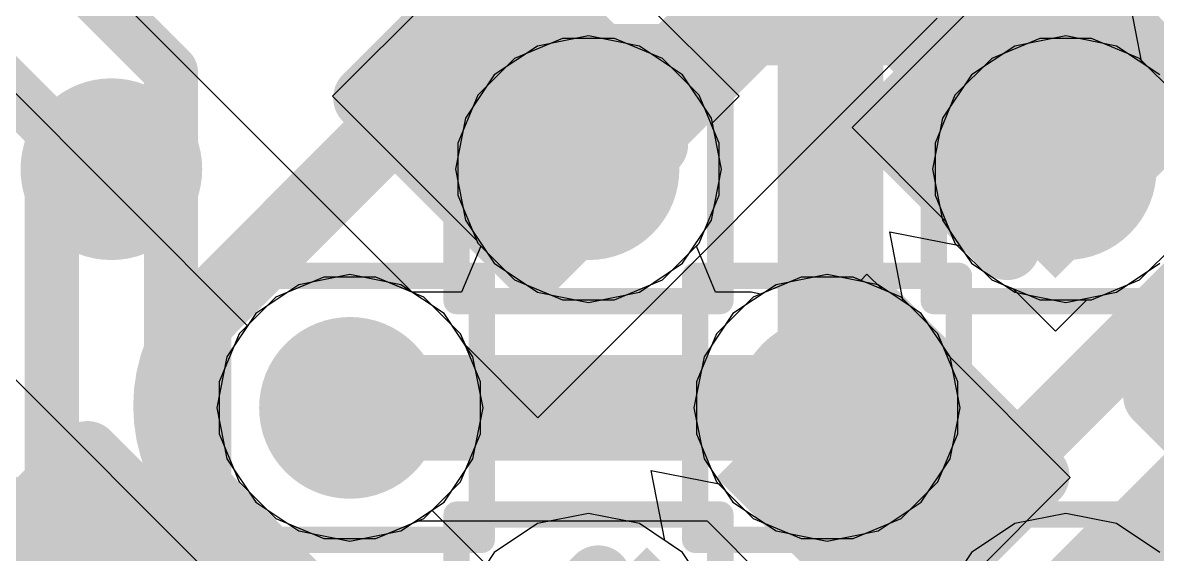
# Model space of a CAD drawing. Header units: inches. Extents: x -6 to 284, y -12 to 154.
# Drawn here: x 48.722 to 50.907, y 7.075 to 8.098 of the extents above; entities that cross this region are included whole.
import ezdxf

# ---------------------------------------------------------------- set-up
doc = ezdxf.new("R2010")
doc.units = ezdxf.units.IN
for name, color, linetype in [('Bottom Layer', 5, 'Continuous'), ('Bottom Overlay', 54, 'Continuous'), ('Bottom Paste', 16, 'Continuous'), ('Bottom Solder', 6, 'Continuous'), ('Drill Drawing', 1, 'Continuous'), ('GND-1', 16, 'Continuous'), ('GND-2', 90, 'Continuous'), ('GND-3', 216, 'Continuous'), ('GND-4', 54, 'Continuous'), ('PWR-1', 156, 'Continuous'), ('PWR-2', 130, 'Continuous'), ('Signal L1', 76, 'Continuous'), ('Signal L2', 6, 'Continuous'), ('Top Layer', 1, 'Continuous'), ('Top Paste', 8, 'Continuous'), ('Top Solder', 216, 'Continuous'), ('Via Holes', 16, 'Continuous')]:
    doc.layers.add(name, color=color, linetype=linetype)

# ---------------------------------------------------------------- blocks, each defined once
blk = doc.blocks.new('BGA_565_15_5_14_4__132')
at = {"layer": 'Top Layer'}
h = blk.add_hatch(color=1, dxfattribs=at)
edge = h.paths.add_edge_path()
edge.add_arc((2.925, -2.275), 0.125, 0, 360)
h = blk.add_hatch(color=1, dxfattribs=at)
edge = h.paths.add_edge_path()
edge.add_arc((3.575, -2.275), 0.125, 0, 360)
h = blk.add_hatch(color=1, dxfattribs=at)
edge = h.paths.add_edge_path()
edge.add_arc((3.575, -2.925), 0.125, 0, 360)
h = blk.add_hatch(color=1, dxfattribs=at)
edge = h.paths.add_edge_path()
edge.add_arc((4.225, -2.925), 0.125, 0, 360)
h = blk.add_hatch(color=1, dxfattribs=at)
edge = h.paths.add_edge_path()
edge.add_arc((4.225, -3.575), 0.125, 0, 360)
at = {"layer": 'Top Paste'}
h = blk.add_hatch(color=8, dxfattribs=at)
edge = h.paths.add_edge_path()
edge.add_arc((2.925, -2.275), 0.125, 0, 360)
h = blk.add_hatch(color=8, dxfattribs=at)
edge = h.paths.add_edge_path()
edge.add_arc((3.575, -2.275), 0.125, 0, 360)
h = blk.add_hatch(color=8, dxfattribs=at)
edge = h.paths.add_edge_path()
edge.add_arc((3.575, -2.925), 0.125, 0, 360)
h = blk.add_hatch(color=8, dxfattribs=at)
edge = h.paths.add_edge_path()
edge.add_arc((4.225, -2.925), 0.125, 0, 360)
h = blk.add_hatch(color=8, dxfattribs=at)
edge = h.paths.add_edge_path()
edge.add_arc((4.225, -3.575), 0.125, 0, 360)
at = {"layer": 'Top Solder'}
h = blk.add_hatch(color=216, dxfattribs=at)
edge = h.paths.add_edge_path()
edge.add_arc((2.925, -2.275), 0.175, 0, 360)
h = blk.add_hatch(color=216, dxfattribs=at)
edge = h.paths.add_edge_path()
edge.add_arc((3.575, -2.275), 0.175, 0, 360)
h = blk.add_hatch(color=216, dxfattribs=at)
edge = h.paths.add_edge_path()
edge.add_arc((3.575, -2.925), 0.175, 0, 360)
h = blk.add_hatch(color=216, dxfattribs=at)
edge = h.paths.add_edge_path()
edge.add_arc((4.225, -2.925), 0.175, 0, 360)
h = blk.add_hatch(color=216, dxfattribs=at)
edge = h.paths.add_edge_path()
edge.add_arc((4.225, -3.575), 0.175, 0, 360)
blk = doc.blocks.new('CAP_0201_B_378')
at = {"layer": 'Bottom Layer'}
blk.add_hatch(color=5, dxfattribs=at).paths.add_polyline_path([(0.15, 0.15), (0.45, 0.15), (0.45, -0.15), (0.15, -0.15)])
at = {"layer": 'Bottom Paste'}
blk.add_hatch(color=16, dxfattribs=at).paths.add_polyline_path([(0.15, 0.15), (0.45, 0.15), (0.45, -0.15), (0.15, -0.15)])
at = {"layer": 'Bottom Solder'}
for points in [[(-0.505, 0.205), (-0.095, 0.205), (-0.095, -0.205), (-0.505, -0.205)], [(0.095, 0.205), (0.505, 0.205), (0.505, -0.205), (0.095, -0.205)]]:
    blk.add_hatch(color=6, dxfattribs=at).paths.add_polyline_path(points)
at = {"layer": 'Bottom Overlay'}
for points in [[(-0.5334, 0.2286, 0.127, 0.127, 0), (-0.2032, 0.2286, 0.127, 0.127, 0)], [(0.2032, 0.2286, 0.127, 0.127, 0), (0.5334, 0.2286, 0.127, 0.127, 0)], [(0.5334, 0.2286, 0.127, 0.127, 0), (0.5334, -0.2286, 0.127, 0.127, 0)], [(0.2032, -0.2286, 0.127, 0.127, 0), (0.5334, -0.2286, 0.127, 0.127, 0)]]:
    blk.add_lwpolyline(points, format="xyseb", dxfattribs=at)
for points in [[(-0.2349, 0.2286, 0.0635, 0.0635, 1), (-0.1714, 0.2286, 0.0635, 0.0635, 1)], [(0.1714, 0.2286, 0.0635, 0.0635, 1), (0.2349, 0.2286, 0.0635, 0.0635, 1)], [(0.5016, 0.2286, 0.0635, 0.0635, 1), (0.5651, 0.2286, 0.0635, 0.0635, 1)], [(0.5016, 0.2286, 0.0635, 0.0635, 1), (0.5651, 0.2286, 0.0635, 0.0635, 1)], [(0.5016, -0.2286, 0.0635, 0.0635, 1), (0.5651, -0.2286, 0.0635, 0.0635, 1)], [(0.5016, -0.2286, 0.0635, 0.0635, 1), (0.5651, -0.2286, 0.0635, 0.0635, 1)]]:
    blk.add_lwpolyline(points, format="xyseb", close=True, dxfattribs=at)
blk = doc.blocks.new('CAP_0201_B_384')
at = {"layer": 'Bottom Layer'}
blk.add_hatch(color=5, dxfattribs=at).paths.add_polyline_path([(-0.45, 0.15), (-0.15, 0.15), (-0.15, -0.15), (-0.45, -0.15)])
at = {"layer": 'Bottom Paste'}
blk.add_hatch(color=16, dxfattribs=at).paths.add_polyline_path([(-0.45, 0.15), (-0.15, 0.15), (-0.15, -0.15), (-0.45, -0.15)])
at = {"layer": 'Bottom Solder'}
blk.add_hatch(color=6, dxfattribs=at).paths.add_polyline_path([(-0.505, 0.205), (-0.095, 0.205), (-0.095, -0.205), (-0.505, -0.205)])
at = {"layer": 'Bottom Overlay'}
for points in [[(-0.5334, -0.2286, 0.127, 0.127, 0), (-0.5334, 0.2286, 0.127, 0.127, 0)], [(-0.5334, 0.2286, 0.127, 0.127, 0), (-0.2032, 0.2286, 0.127, 0.127, 0)]]:
    blk.add_lwpolyline(points, format="xyseb", dxfattribs=at)
for points in [[(-0.5651, 0.2286, 0.0635, 0.0635, 1), (-0.5016, 0.2286, 0.0635, 0.0635, 1)], [(-0.5651, 0.2286, 0.0635, 0.0635, 1), (-0.5016, 0.2286, 0.0635, 0.0635, 1)], [(-0.2349, 0.2286, 0.0635, 0.0635, 1), (-0.1714, 0.2286, 0.0635, 0.0635, 1)]]:
    blk.add_lwpolyline(points, format="xyseb", close=True, dxfattribs=at)
blk = doc.blocks.new('CAP_0201_B_386')
at = {"layer": 'Bottom Layer'}
blk.add_hatch(color=5, dxfattribs=at).paths.add_polyline_path([(0.15, 0.15), (0.45, 0.15), (0.45, -0.15), (0.15, -0.15)])
at = {"layer": 'Bottom Paste'}
blk.add_hatch(color=16, dxfattribs=at).paths.add_polyline_path([(0.15, 0.15), (0.45, 0.15), (0.45, -0.15), (0.15, -0.15)])
at = {"layer": 'Bottom Solder'}
for points in [[(-0.505, 0.205), (-0.095, 0.205), (-0.095, -0.205), (-0.505, -0.205)], [(0.095, 0.205), (0.505, 0.205), (0.505, -0.205), (0.095, -0.205)]]:
    blk.add_hatch(color=6, dxfattribs=at).paths.add_polyline_path(points)
at = {"layer": 'Bottom Overlay'}
for points in [[(-0.2032, 0.2286, 0.127, 0.127, 0), (-0.5334, 0.2286, 0.127, 0.127, 0)], [(0.5334, 0.2286, 0.127, 0.127, 0), (0.2032, 0.2286, 0.127, 0.127, 0)], [(0.5334, 0.2286, 0.127, 0.127, 0), (0.5334, -0.2286, 0.127, 0.127, 0)], [(0.5334, -0.2286, 0.127, 0.127, 0), (0.2032, -0.2286, 0.127, 0.127, 0)]]:
    blk.add_lwpolyline(points, format="xyseb", dxfattribs=at)
for points in [[(-0.2349, 0.2286, 0.0635, 0.0635, 1), (-0.1714, 0.2286, 0.0635, 0.0635, 1)], [(0.1714, 0.2286, 0.0635, 0.0635, 1), (0.2349, 0.2286, 0.0635, 0.0635, 1)], [(0.5016, 0.2286, 0.0635, 0.0635, 1), (0.5651, 0.2286, 0.0635, 0.0635, 1)], [(0.5016, 0.2286, 0.0635, 0.0635, 1), (0.5651, 0.2286, 0.0635, 0.0635, 1)], [(0.1714, -0.2286, 0.0635, 0.0635, 1), (0.2349, -0.2286, 0.0635, 0.0635, 1)]]:
    blk.add_lwpolyline(points, format="xyseb", close=True, dxfattribs=at)
blk = doc.blocks.new('CAP_0201_B_388')
at = {"layer": 'Bottom Overlay'}
for points in [[(0.2032, 0.2286, 0.127, 0.127, 0), (0.5334, 0.2286, 0.127, 0.127, 0)], [(0.5334, 0.2286, 0.127, 0.127, 0), (0.5334, -0.2286, 0.127, 0.127, 0)]]:
    blk.add_lwpolyline(points, format="xyseb", dxfattribs=at)
blk.add_lwpolyline([(0.5016, 0.2286, 0.0635, 0.0635, 1), (0.5651, 0.2286, 0.0635, 0.0635, 1)], format="xyseb", close=True, dxfattribs=at)
blk.add_lwpolyline([(0.5016, 0.2286, 0.0635, 0.0635, 1), (0.5651, 0.2286, 0.0635, 0.0635, 1)], format="xyseb", close=True, dxfattribs=at)
blk = doc.blocks.new('CAP_0201_B_391')
at = {"layer": 'Bottom Layer'}
blk.add_hatch(color=5, dxfattribs=at).paths.add_polyline_path([(0.15, 0.15), (0.45, 0.15), (0.45, -0.15), (0.15, -0.15)])
at = {"layer": 'Bottom Paste'}
blk.add_hatch(color=16, dxfattribs=at).paths.add_polyline_path([(0.15, 0.15), (0.45, 0.15), (0.45, -0.15), (0.15, -0.15)])
at = {"layer": 'Bottom Solder'}
for points in [[(-0.505, 0.205), (-0.095, 0.205), (-0.095, -0.205), (-0.505, -0.205)], [(0.095, 0.205), (0.505, 0.205), (0.505, -0.205), (0.095, -0.205)]]:
    blk.add_hatch(color=6, dxfattribs=at).paths.add_polyline_path(points)
at = {"layer": 'Bottom Overlay'}
for points in [[(-0.2032, 0.2286, 0.127, 0.127, 0), (-0.5334, 0.2286, 0.127, 0.127, 0)], [(0.5334, 0.2286, 0.127, 0.127, 0), (0.2032, 0.2286, 0.127, 0.127, 0)], [(0.5334, -0.2286, 0.127, 0.127, 0), (0.5334, 0.2286, 0.127, 0.127, 0)], [(0.5334, -0.2286, 0.127, 0.127, 0), (0.2032, -0.2286, 0.127, 0.127, 0)]]:
    blk.add_lwpolyline(points, format="xyseb", dxfattribs=at)
for points in [[(-0.2349, 0.2286, 0.0635, 0.0635, 1), (-0.1714, 0.2286, 0.0635, 0.0635, 1)], [(0.1714, 0.2286, 0.0635, 0.0635, 1), (0.2349, 0.2286, 0.0635, 0.0635, 1)], [(0.5016, 0.2286, 0.0635, 0.0635, 1), (0.5651, 0.2286, 0.0635, 0.0635, 1)], [(0.5016, 0.2286, 0.0635, 0.0635, 1), (0.5651, 0.2286, 0.0635, 0.0635, 1)], [(0.5016, -0.2286, 0.0635, 0.0635, 1), (0.5651, -0.2286, 0.0635, 0.0635, 1)], [(0.5016, -0.2286, 0.0635, 0.0635, 1), (0.5651, -0.2286, 0.0635, 0.0635, 1)]]:
    blk.add_lwpolyline(points, format="xyseb", close=True, dxfattribs=at)

msp = doc.modelspace()

# ---------------------------------------------------------------- hatches: boundary and pattern name
at = {"layer": 'Bottom Layer'}
h = msp.add_hatch(color=5, dxfattribs=at)
edge = h.paths.add_edge_path()
edge.add_arc((49.8116, 7.8164), 0.15, 0, 360)
h = msp.add_hatch(color=5, dxfattribs=at)
edge = h.paths.add_edge_path()
edge.add_arc((50.7309, 7.8164), 0.15, 0, 360)
h = msp.add_hatch(color=5, dxfattribs=at)
edge = h.paths.add_edge_path()
edge.add_arc((49.352, 7.3567), 0.15, 0, 360)
h = msp.add_hatch(color=5, dxfattribs=at)
edge = h.paths.add_edge_path()
edge.add_arc((50.2712, 7.3567), 0.15, 0, 360)
at = {"layer": 'GND-1'}
h = msp.add_hatch(color=16, dxfattribs=at)
edge = h.paths.add_edge_path()
edge.add_arc((49.8116, 7.8164), 0.15, 0, 360)
h = msp.add_hatch(color=16, dxfattribs=at)
edge = h.paths.add_edge_path()
edge.add_arc((50.7309, 7.8164), 0.15, 0, 360)
h = msp.add_hatch(color=16, dxfattribs=at)
edge = h.paths.add_edge_path()
edge.add_arc((49.352, 7.3567), 0.15, 0, 360)
h = msp.add_hatch(color=16, dxfattribs=at)
edge = h.paths.add_edge_path()
edge.add_arc((50.2712, 7.3567), 0.15, 0, 360)
at = {"layer": 'GND-2'}
h = msp.add_hatch(color=90, dxfattribs=at)
edge = h.paths.add_edge_path()
edge.add_arc((49.8116, 7.8164), 0.15, 0, 360)
h = msp.add_hatch(color=90, dxfattribs=at)
edge = h.paths.add_edge_path()
edge.add_arc((50.7309, 7.8164), 0.15, 0, 360)
h = msp.add_hatch(color=90, dxfattribs=at)
edge = h.paths.add_edge_path()
edge.add_arc((49.352, 7.3567), 0.15, 0, 360)
h = msp.add_hatch(color=90, dxfattribs=at)
edge = h.paths.add_edge_path()
edge.add_arc((50.2712, 7.3567), 0.15, 0, 360)
at = {"layer": 'GND-3'}
h = msp.add_hatch(color=216, dxfattribs=at)
edge = h.paths.add_edge_path()
edge.add_arc((49.8116, 7.8164), 0.15, 0, 360)
h = msp.add_hatch(color=216, dxfattribs=at)
edge = h.paths.add_edge_path()
edge.add_arc((50.7309, 7.8164), 0.15, 0, 360)
h = msp.add_hatch(color=216, dxfattribs=at)
edge = h.paths.add_edge_path()
edge.add_arc((49.352, 7.3567), 0.15, 0, 360)
h = msp.add_hatch(color=216, dxfattribs=at)
edge = h.paths.add_edge_path()
edge.add_arc((50.2712, 7.3567), 0.15, 0, 360)
at = {"layer": 'GND-4'}
h = msp.add_hatch(color=54, dxfattribs=at)
edge = h.paths.add_edge_path()
edge.add_arc((49.8116, 7.8164), 0.15, 0, 360)
h = msp.add_hatch(color=54, dxfattribs=at)
edge = h.paths.add_edge_path()
edge.add_arc((50.7309, 7.8164), 0.15, 0, 360)
h = msp.add_hatch(color=54, dxfattribs=at)
edge = h.paths.add_edge_path()
edge.add_arc((49.352, 7.3567), 0.15, 0, 360)
h = msp.add_hatch(color=54, dxfattribs=at)
edge = h.paths.add_edge_path()
edge.add_arc((50.2712, 7.3567), 0.15, 0, 360)
at = {"layer": 'PWR-1'}
h = msp.add_hatch(color=156, dxfattribs=at)
edge = h.paths.add_edge_path()
edge.add_arc((49.8116, 7.8164), 0.15, 0, 360)
h = msp.add_hatch(color=156, dxfattribs=at)
edge = h.paths.add_edge_path()
edge.add_arc((50.7309, 7.8164), 0.15, 0, 360)
h = msp.add_hatch(color=156, dxfattribs=at)
edge = h.paths.add_edge_path()
edge.add_arc((49.352, 7.3567), 0.15, 0, 360)
h = msp.add_hatch(color=156, dxfattribs=at)
edge = h.paths.add_edge_path()
edge.add_arc((50.2712, 7.3567), 0.15, 0, 360)
at = {"layer": 'PWR-2'}
h = msp.add_hatch(color=130, dxfattribs=at)
edge = h.paths.add_edge_path()
edge.add_arc((49.8116, 7.8164), 0.15, 0, 360)
h = msp.add_hatch(color=130, dxfattribs=at)
edge = h.paths.add_edge_path()
edge.add_arc((50.7309, 7.8164), 0.15, 0, 360)
h = msp.add_hatch(color=130, dxfattribs=at)
edge = h.paths.add_edge_path()
edge.add_arc((49.352, 7.3567), 0.15, 0, 360)
h = msp.add_hatch(color=130, dxfattribs=at)
edge = h.paths.add_edge_path()
edge.add_arc((50.2712, 7.3567), 0.15, 0, 360)
at = {"layer": 'Signal L1'}
h = msp.add_hatch(color=76, dxfattribs=at)
edge = h.paths.add_edge_path()
edge.add_arc((49.8116, 7.8164), 0.15, 0, 360)
h = msp.add_hatch(color=76, dxfattribs=at)
edge = h.paths.add_edge_path()
edge.add_arc((50.7309, 7.8164), 0.15, 0, 360)
h = msp.add_hatch(color=76, dxfattribs=at)
edge = h.paths.add_edge_path()
edge.add_arc((49.352, 7.3567), 0.15, 0, 360)
h = msp.add_hatch(color=76, dxfattribs=at)
edge = h.paths.add_edge_path()
edge.add_arc((50.2712, 7.3567), 0.15, 0, 360)
at = {"layer": 'Signal L2'}
h = msp.add_hatch(color=6, dxfattribs=at)
edge = h.paths.add_edge_path()
edge.add_arc((49.8116, 7.8164), 0.15, 0, 360)
h = msp.add_hatch(color=6, dxfattribs=at)
edge = h.paths.add_edge_path()
edge.add_arc((50.7309, 7.8164), 0.15, 0, 360)
h = msp.add_hatch(color=6, dxfattribs=at)
edge = h.paths.add_edge_path()
edge.add_arc((49.352, 7.3567), 0.15, 0, 360)
h = msp.add_hatch(color=6, dxfattribs=at)
edge = h.paths.add_edge_path()
edge.add_arc((50.2712, 7.3567), 0.15, 0, 360)
at = {"layer": 'Top Layer'}
h = msp.add_hatch(color=1, dxfattribs=at)
edge = h.paths.add_edge_path()
edge.add_arc((49.8116, 7.8164), 0.15, 0, 360)
h = msp.add_hatch(color=1, dxfattribs=at)
edge = h.paths.add_edge_path()
edge.add_arc((50.7309, 7.8164), 0.15, 0, 360)
h = msp.add_hatch(color=1, dxfattribs=at)
edge = h.paths.add_edge_path()
edge.add_arc((49.352, 7.3567), 0.15, 0, 360)
h = msp.add_hatch(color=1, dxfattribs=at)
edge = h.paths.add_edge_path()
edge.add_arc((50.2712, 7.3567), 0.15, 0, 360)
at = {"layer": 'Via Holes'}
h = msp.add_hatch(color=7, dxfattribs=at)
edge = h.paths.add_edge_path()
edge.add_arc((49.8116, 7.8164), 0.075, 0, 360)
h = msp.add_hatch(color=7, dxfattribs=at)
edge = h.paths.add_edge_path()
edge.add_arc((50.7309, 7.8164), 0.075, 0, 360)
h = msp.add_hatch(color=7, dxfattribs=at)
edge = h.paths.add_edge_path()
edge.add_arc((49.352, 7.3567), 0.075, 0, 360)
h = msp.add_hatch(color=7, dxfattribs=at)
edge = h.paths.add_edge_path()
edge.add_arc((50.2712, 7.3567), 0.075, 0, 360)

# ---------------------------------------------------------------- linework, layer by layer
at = {"layer": 'Bottom Layer'}
for p, q in [((49.71, 8.3485), (49.3183, 7.9568)), ((50.1018, 7.9568), (49.71, 8.3485)), ((50.7112, 8.2881), (50.3195, 7.8963)), ((49.3183, 7.9568), (49.5963, 7.6788)), ((50.048, 7.903), (50.1018, 7.9568)), ((50.0632, 7.8664), (50.048, 7.903)), ((50.3195, 7.8963), (50.5003, 7.7155)), ((50.0632, 7.7663), (50.0632, 7.8664)), ((50.0249, 7.6738), (50.0632, 7.7663)), ((50.5003, 7.7155), (50.5176, 7.6738)), ((49.5963, 7.6788), (49.5983, 7.6738)), ((49.5983, 7.6738), (49.6039, 7.6683)), ((50.0194, 7.6683), (50.0249, 7.6738)), ((50.5176, 7.6738), (50.5883, 7.6031)), ((50.8734, 7.6031), (50.9441, 7.6738)), ((49.6039, 7.6683), (49.567, 7.5794)), ((50.0562, 7.5794), (50.0194, 7.6683)), ((49.3019, 7.6083), (49.2095, 7.57)), ((49.402, 7.6083), (49.3019, 7.6083)), ((49.4719, 7.5794), (49.402, 7.6083)), ((50.2212, 7.6083), (50.1427, 7.5758)), ((50.3213, 7.6083), (50.2212, 7.6083)), ((50.336, 7.6022), (50.3213, 7.6083)), ((50.3481, 7.6143), (50.336, 7.6022)), ((50.3771, 7.5852), (50.3481, 7.6143)), ((50.4137, 7.57), (50.3771, 7.5852)), ((50.5883, 7.6031), (50.63, 7.5858)), ((50.63, 7.5858), (50.7112, 7.5046)), ((50.7809, 7.5648), (50.8734, 7.6031)), ((49.2095, 7.57), (49.1387, 7.4993)), ((49.567, 7.5794), (49.4719, 7.5794)), ((50.1249, 7.5794), (50.0562, 7.5794)), ((50.1427, 7.5758), (50.1249, 7.5794)), ((50.4845, 7.4993), (50.4137, 7.57)), ((50.7112, 7.5046), (50.7714, 7.5648)), ((50.7714, 7.5648), (50.7809, 7.5648)), ((49.1387, 7.4993), (49.1004, 7.4068)), ((50.4997, 7.4627), (50.4845, 7.4993)), ((50.7398, 7.2225), (50.4997, 7.4627)), ((49.1004, 7.4068), (49.1004, 7.3067)), ((49.1004, 7.3067), (49.1387, 7.2142)), ((49.1387, 7.2142), (49.2095, 7.1434)), ((50.3481, 6.8308), (50.7398, 7.2225)), ((49.2095, 7.1434), (49.3019, 7.1051)), ((49.402, 7.1051), (49.4841, 7.1391)), ((49.4841, 7.1391), (50.0393, 7.1391)), ((50.0393, 7.1391), (50.0406, 7.1383)), ((50.0406, 7.1383), (50.3481, 6.8308)), ((49.3019, 7.1051), (49.402, 7.1051))]:
    msp.add_line(p, q, dxfattribs=at)
for points in [[(49.3545, 7.3593, 0.1778, 0.1778, 0), (50.1249, 7.3593, 0.1778, 0.1778, 0)], [(50.1249, 7.3593, 0.1778, 0.1778, 0), (50.1782, 7.306, 0.1778, 0.1778, 0)], [(50.1782, 7.306, 0.1778, 0.1778, 0), (50.2283, 7.306, 0.1778, 0.1778, 0)], [(48.8852, 6.9919, 0.1778, 0.1778, 0), (48.902, 6.9751, 0.1778, 0.1778, 0)]]:
    msp.add_lwpolyline(points, format="xyseb", dxfattribs=at)
for points in [[(49.3101, 7.3593, 0.0889, 0.0889, 1), (49.399, 7.3593, 0.0889, 0.0889, 1)], [(50.0805, 7.3593, 0.0889, 0.0889, 1), (50.1694, 7.3593, 0.0889, 0.0889, 1)], [(50.0805, 7.3593, 0.0889, 0.0889, 1), (50.1694, 7.3593, 0.0889, 0.0889, 1)], [(50.1338, 7.306, 0.0889, 0.0889, 1), (50.2227, 7.306, 0.0889, 0.0889, 1)], [(50.1338, 7.306, 0.0889, 0.0889, 1), (50.2227, 7.306, 0.0889, 0.0889, 1)], [(50.1838, 7.306, 0.0889, 0.0889, 1), (50.2727, 7.306, 0.0889, 0.0889, 1)], [(48.8408, 6.9919, 0.0889, 0.0889, 1), (48.9297, 6.9919, 0.0889, 0.0889, 1)]]:
    msp.add_lwpolyline(points, format="xyseb", close=True, dxfattribs=at)
at = {"layer": 'Drill Drawing'}
for points in [[(49.5576, 8.0704, 0.0508, 0.0508, 0), (50.0656, 8.0704, 0.0508, 0.0508, 0)], [(49.5576, 7.5624, 0.0508, 0.0508, 0), (49.5576, 8.0704, 0.0508, 0.0508, 0)], [(50.0656, 7.5624, 0.0508, 0.0508, 0), (50.0656, 8.0704, 0.0508, 0.0508, 0)], [(50.4769, 8.0704, 0.0508, 0.0508, 0), (50.9849, 8.0704, 0.0508, 0.0508, 0)], [(50.4769, 7.5624, 0.0508, 0.0508, 0), (50.4769, 8.0704, 0.0508, 0.0508, 0)], [(49.098, 7.6107, 0.0508, 0.0508, 0), (49.606, 7.6107, 0.0508, 0.0508, 0)], [(49.098, 7.1027, 0.0508, 0.0508, 0), (49.098, 7.6107, 0.0508, 0.0508, 0)], [(49.606, 7.1027, 0.0508, 0.0508, 0), (49.606, 7.6107, 0.0508, 0.0508, 0)], [(50.0172, 7.6107, 0.0508, 0.0508, 0), (50.5252, 7.6107, 0.0508, 0.0508, 0)], [(50.0172, 7.1027, 0.0508, 0.0508, 0), (50.0172, 7.6107, 0.0508, 0.0508, 0)], [(50.5252, 7.1027, 0.0508, 0.0508, 0), (50.5252, 7.6107, 0.0508, 0.0508, 0)], [(49.5576, 7.5624, 0.0508, 0.0508, 0), (50.0656, 7.5624, 0.0508, 0.0508, 0)], [(50.4769, 7.5624, 0.0508, 0.0508, 0), (50.9849, 7.5624, 0.0508, 0.0508, 0)], [(49.5576, 7.1511, 0.0508, 0.0508, 0), (50.0656, 7.1511, 0.0508, 0.0508, 0)], [(49.5576, 6.6431, 0.0508, 0.0508, 0), (49.5576, 7.1511, 0.0508, 0.0508, 0)], [(50.0656, 6.6431, 0.0508, 0.0508, 0), (50.0656, 7.1511, 0.0508, 0.0508, 0)], [(50.4769, 7.1511, 0.0508, 0.0508, 0), (50.9849, 7.1511, 0.0508, 0.0508, 0)], [(50.4769, 6.6431, 0.0508, 0.0508, 0), (50.4769, 7.1511, 0.0508, 0.0508, 0)], [(49.098, 7.1027, 0.0508, 0.0508, 0), (49.606, 7.1027, 0.0508, 0.0508, 0)], [(50.0172, 7.1027, 0.0508, 0.0508, 0), (50.5252, 7.1027, 0.0508, 0.0508, 0)]]:
    msp.add_lwpolyline(points, format="xyseb", dxfattribs=at)
for points in [[(49.5449, 8.0704, 0.0254, 0.0254, 1), (49.5703, 8.0704, 0.0254, 0.0254, 1)], [(49.5449, 8.0704, 0.0254, 0.0254, 1), (49.5703, 8.0704, 0.0254, 0.0254, 1)], [(50.0529, 8.0704, 0.0254, 0.0254, 1), (50.0783, 8.0704, 0.0254, 0.0254, 1)], [(50.0529, 8.0704, 0.0254, 0.0254, 1), (50.0783, 8.0704, 0.0254, 0.0254, 1)], [(50.4642, 8.0704, 0.0254, 0.0254, 1), (50.4896, 8.0704, 0.0254, 0.0254, 1)], [(50.4642, 8.0704, 0.0254, 0.0254, 1), (50.4896, 8.0704, 0.0254, 0.0254, 1)], [(49.0853, 7.6107, 0.0254, 0.0254, 1), (49.1107, 7.6107, 0.0254, 0.0254, 1)], [(49.0853, 7.6107, 0.0254, 0.0254, 1), (49.1107, 7.6107, 0.0254, 0.0254, 1)], [(49.5933, 7.6107, 0.0254, 0.0254, 1), (49.6187, 7.6107, 0.0254, 0.0254, 1)], [(49.5933, 7.6107, 0.0254, 0.0254, 1), (49.6187, 7.6107, 0.0254, 0.0254, 1)], [(50.0045, 7.6107, 0.0254, 0.0254, 1), (50.0299, 7.6107, 0.0254, 0.0254, 1)], [(50.0045, 7.6107, 0.0254, 0.0254, 1), (50.0299, 7.6107, 0.0254, 0.0254, 1)], [(50.5125, 7.6107, 0.0254, 0.0254, 1), (50.5379, 7.6107, 0.0254, 0.0254, 1)], [(50.5125, 7.6107, 0.0254, 0.0254, 1), (50.5379, 7.6107, 0.0254, 0.0254, 1)], [(49.5449, 7.5624, 0.0254, 0.0254, 1), (49.5703, 7.5624, 0.0254, 0.0254, 1)], [(49.5449, 7.5624, 0.0254, 0.0254, 1), (49.5703, 7.5624, 0.0254, 0.0254, 1)], [(50.0529, 7.5624, 0.0254, 0.0254, 1), (50.0783, 7.5624, 0.0254, 0.0254, 1)], [(50.0529, 7.5624, 0.0254, 0.0254, 1), (50.0783, 7.5624, 0.0254, 0.0254, 1)], [(50.4642, 7.5624, 0.0254, 0.0254, 1), (50.4896, 7.5624, 0.0254, 0.0254, 1)], [(50.4642, 7.5624, 0.0254, 0.0254, 1), (50.4896, 7.5624, 0.0254, 0.0254, 1)], [(49.5449, 7.1511, 0.0254, 0.0254, 1), (49.5703, 7.1511, 0.0254, 0.0254, 1)], [(49.5449, 7.1511, 0.0254, 0.0254, 1), (49.5703, 7.1511, 0.0254, 0.0254, 1)], [(50.0529, 7.1511, 0.0254, 0.0254, 1), (50.0783, 7.1511, 0.0254, 0.0254, 1)], [(50.0529, 7.1511, 0.0254, 0.0254, 1), (50.0783, 7.1511, 0.0254, 0.0254, 1)], [(50.4642, 7.1511, 0.0254, 0.0254, 1), (50.4896, 7.1511, 0.0254, 0.0254, 1)], [(50.4642, 7.1511, 0.0254, 0.0254, 1), (50.4896, 7.1511, 0.0254, 0.0254, 1)], [(49.0853, 7.1027, 0.0254, 0.0254, 1), (49.1107, 7.1027, 0.0254, 0.0254, 1)], [(49.0853, 7.1027, 0.0254, 0.0254, 1), (49.1107, 7.1027, 0.0254, 0.0254, 1)], [(49.5933, 7.1027, 0.0254, 0.0254, 1), (49.6187, 7.1027, 0.0254, 0.0254, 1)], [(49.5933, 7.1027, 0.0254, 0.0254, 1), (49.6187, 7.1027, 0.0254, 0.0254, 1)], [(50.0045, 7.1027, 0.0254, 0.0254, 1), (50.0299, 7.1027, 0.0254, 0.0254, 1)], [(50.0045, 7.1027, 0.0254, 0.0254, 1), (50.0299, 7.1027, 0.0254, 0.0254, 1)], [(50.5125, 7.1027, 0.0254, 0.0254, 1), (50.5379, 7.1027, 0.0254, 0.0254, 1)], [(50.5125, 7.1027, 0.0254, 0.0254, 1), (50.5379, 7.1027, 0.0254, 0.0254, 1)]]:
    msp.add_lwpolyline(points, format="xyseb", close=True, dxfattribs=at)
at = {"layer": 'GND-1'}
for p, q in [((49.7616, 8.068), (49.6691, 8.0297)), ((49.8617, 8.068), (49.7616, 8.068)), ((49.9541, 8.0297), (49.8617, 8.068)), ((50.6808, 8.068), (50.5883, 8.0297)), ((50.7809, 8.068), (50.6808, 8.068)), ((50.8734, 8.0297), (50.7809, 8.068)), ((49.6691, 8.0297), (49.5983, 7.9589)), ((50.0249, 7.9589), (49.9541, 8.0297)), ((50.5883, 8.0297), (50.5176, 7.9589)), ((50.9441, 7.9589), (50.8734, 8.0297)), ((49.5983, 7.9589), (49.56, 7.8664)), ((50.0632, 7.8664), (50.0249, 7.9589)), ((50.5176, 7.9589), (50.4793, 7.8664)), ((49.56, 7.8664), (49.56, 7.7663)), ((50.0632, 7.7663), (50.0632, 7.8664)), ((50.4793, 7.8664), (50.4793, 7.7663)), ((49.56, 7.7663), (49.5983, 7.6738)), ((50.0249, 7.6738), (50.0632, 7.7663)), ((50.4793, 7.7663), (50.5176, 7.6738)), ((49.5983, 7.6738), (49.6691, 7.6031)), ((49.9541, 7.6031), (50.0249, 7.6738)), ((50.5176, 7.6738), (50.5883, 7.6031)), ((50.8734, 7.6031), (50.9441, 7.6738)), ((49.3019, 7.6083), (49.2095, 7.57)), ((49.402, 7.6083), (49.3019, 7.6083)), ((49.4945, 7.57), (49.402, 7.6083)), ((50.2212, 7.6083), (50.1287, 7.57)), ((50.3213, 7.6083), (50.2212, 7.6083)), ((50.4137, 7.57), (50.3213, 7.6083)), ((49.6691, 7.6031), (49.7616, 7.5648)), ((49.8617, 7.5648), (49.9541, 7.6031)), ((50.5883, 7.6031), (50.6808, 7.5648)), ((50.7809, 7.5648), (50.8734, 7.6031)), ((49.2095, 7.57), (49.1387, 7.4993)), ((49.5653, 7.4993), (49.4945, 7.57)), ((49.7616, 7.5648), (49.8617, 7.5648)), ((50.1287, 7.57), (50.0579, 7.4993)), ((50.4845, 7.4993), (50.4137, 7.57)), ((50.6808, 7.5648), (50.7809, 7.5648)), ((49.1387, 7.4993), (49.1004, 7.4068)), ((49.6036, 7.4068), (49.5653, 7.4993)), ((50.0579, 7.4993), (50.0196, 7.4068)), ((50.5228, 7.4068), (50.4845, 7.4993)), ((49.1004, 7.4068), (49.1004, 7.3067)), ((49.6036, 7.3067), (49.6036, 7.4068)), ((50.0196, 7.4068), (50.0196, 7.3067)), ((50.5228, 7.3067), (50.5228, 7.4068)), ((49.1004, 7.3067), (49.1387, 7.2142)), ((49.5653, 7.2142), (49.6036, 7.3067)), ((50.0196, 7.3067), (50.0579, 7.2142)), ((50.4845, 7.2142), (50.5228, 7.3067)), ((49.1387, 7.2142), (49.2095, 7.1434)), ((49.4945, 7.1434), (49.5653, 7.2142)), ((50.0579, 7.2142), (50.1287, 7.1434)), ((50.4137, 7.1434), (50.4845, 7.2142)), ((49.2095, 7.1434), (49.3019, 7.1051)), ((49.402, 7.1051), (49.4945, 7.1434)), ((50.1287, 7.1434), (50.2212, 7.1051)), ((50.3213, 7.1051), (50.4137, 7.1434)), ((49.3019, 7.1051), (49.402, 7.1051)), ((50.2212, 7.1051), (50.3213, 7.1051))]:
    msp.add_line(p, q, dxfattribs=at)
at = {"layer": 'GND-2'}
for p, q in [((49.7616, 8.068), (49.6691, 8.0297)), ((49.8617, 8.068), (49.7616, 8.068)), ((49.9541, 8.0297), (49.8617, 8.068)), ((50.6808, 8.068), (50.5883, 8.0297)), ((50.7809, 8.068), (50.6808, 8.068)), ((50.8734, 8.0297), (50.7809, 8.068)), ((49.6691, 8.0297), (49.5983, 7.9589)), ((50.0249, 7.9589), (49.9541, 8.0297)), ((50.5883, 8.0297), (50.5176, 7.9589)), ((50.9441, 7.9589), (50.8734, 8.0297)), ((49.5983, 7.9589), (49.56, 7.8664)), ((50.0632, 7.8664), (50.0249, 7.9589)), ((50.5176, 7.9589), (50.4793, 7.8664)), ((49.56, 7.8664), (49.56, 7.7663)), ((50.0632, 7.7663), (50.0632, 7.8664)), ((50.4793, 7.8664), (50.4793, 7.7663)), ((49.56, 7.7663), (49.5983, 7.6738)), ((50.0249, 7.6738), (50.0632, 7.7663)), ((50.4793, 7.7663), (50.5176, 7.6738)), ((49.5983, 7.6738), (49.6691, 7.6031)), ((49.9541, 7.6031), (50.0249, 7.6738)), ((50.5176, 7.6738), (50.5883, 7.6031)), ((50.8734, 7.6031), (50.9441, 7.6738)), ((49.3019, 7.6083), (49.2095, 7.57)), ((49.402, 7.6083), (49.3019, 7.6083)), ((49.4945, 7.57), (49.402, 7.6083)), ((50.2212, 7.6083), (50.1287, 7.57)), ((50.3213, 7.6083), (50.2212, 7.6083)), ((50.4137, 7.57), (50.3213, 7.6083)), ((49.6691, 7.6031), (49.7616, 7.5648)), ((49.8617, 7.5648), (49.9541, 7.6031)), ((50.5883, 7.6031), (50.6808, 7.5648)), ((50.7809, 7.5648), (50.8734, 7.6031)), ((49.2095, 7.57), (49.1387, 7.4993)), ((49.5653, 7.4993), (49.4945, 7.57)), ((49.7616, 7.5648), (49.8617, 7.5648)), ((50.1287, 7.57), (50.0579, 7.4993)), ((50.4845, 7.4993), (50.4137, 7.57)), ((50.6808, 7.5648), (50.7809, 7.5648)), ((49.1387, 7.4993), (49.1004, 7.4068)), ((49.6036, 7.4068), (49.5653, 7.4993)), ((50.0579, 7.4993), (50.0196, 7.4068)), ((50.5228, 7.4068), (50.4845, 7.4993)), ((49.1004, 7.4068), (49.1004, 7.3067)), ((49.6036, 7.3067), (49.6036, 7.4068)), ((50.0196, 7.4068), (50.0196, 7.3067)), ((50.5228, 7.3067), (50.5228, 7.4068)), ((49.1004, 7.3067), (49.1387, 7.2142)), ((49.5653, 7.2142), (49.6036, 7.3067)), ((50.0196, 7.3067), (50.0579, 7.2142)), ((50.4845, 7.2142), (50.5228, 7.3067)), ((49.1387, 7.2142), (49.2095, 7.1434)), ((49.4945, 7.1434), (49.5653, 7.2142)), ((50.0579, 7.2142), (50.1287, 7.1434)), ((50.4137, 7.1434), (50.4845, 7.2142)), ((49.2095, 7.1434), (49.3019, 7.1051)), ((49.402, 7.1051), (49.4945, 7.1434)), ((50.1287, 7.1434), (50.2212, 7.1051)), ((50.3213, 7.1051), (50.4137, 7.1434)), ((49.3019, 7.1051), (49.402, 7.1051)), ((50.2212, 7.1051), (50.3213, 7.1051))]:
    msp.add_line(p, q, dxfattribs=at)
at = {"layer": 'GND-3'}
for p, q in [((49.7616, 8.068), (49.6691, 8.0297)), ((49.8617, 8.068), (49.7616, 8.068)), ((49.9541, 8.0297), (49.8617, 8.068)), ((50.6808, 8.068), (50.5883, 8.0297)), ((50.7809, 8.068), (50.6808, 8.068)), ((50.8734, 8.0297), (50.7809, 8.068)), ((49.6691, 8.0297), (49.5983, 7.9589)), ((50.0249, 7.9589), (49.9541, 8.0297)), ((50.5883, 8.0297), (50.5176, 7.9589)), ((50.9441, 7.9589), (50.8734, 8.0297)), ((49.5983, 7.9589), (49.56, 7.8664)), ((50.0632, 7.8664), (50.0249, 7.9589)), ((50.5176, 7.9589), (50.4793, 7.8664)), ((49.56, 7.8664), (49.56, 7.7663)), ((50.0632, 7.7663), (50.0632, 7.8664)), ((50.4793, 7.8664), (50.4793, 7.7663)), ((49.56, 7.7663), (49.5983, 7.6738)), ((50.0249, 7.6738), (50.0632, 7.7663)), ((50.4793, 7.7663), (50.5176, 7.6738)), ((49.5983, 7.6738), (49.6691, 7.6031)), ((49.9541, 7.6031), (50.0249, 7.6738)), ((50.5176, 7.6738), (50.5883, 7.6031)), ((50.8734, 7.6031), (50.9441, 7.6738)), ((49.3019, 7.6083), (49.2095, 7.57)), ((49.402, 7.6083), (49.3019, 7.6083)), ((49.4945, 7.57), (49.402, 7.6083)), ((50.2212, 7.6083), (50.1287, 7.57)), ((50.3213, 7.6083), (50.2212, 7.6083)), ((50.4137, 7.57), (50.3213, 7.6083)), ((49.6691, 7.6031), (49.7616, 7.5648)), ((49.8617, 7.5648), (49.9541, 7.6031)), ((50.5883, 7.6031), (50.6808, 7.5648)), ((50.7809, 7.5648), (50.8734, 7.6031)), ((49.2095, 7.57), (49.1387, 7.4993)), ((49.5653, 7.4993), (49.4945, 7.57)), ((49.7616, 7.5648), (49.8617, 7.5648)), ((50.1287, 7.57), (50.0579, 7.4993)), ((50.4845, 7.4993), (50.4137, 7.57)), ((50.6808, 7.5648), (50.7809, 7.5648)), ((49.1387, 7.4993), (49.1004, 7.4068)), ((49.6036, 7.4068), (49.5653, 7.4993)), ((50.0579, 7.4993), (50.0196, 7.4068)), ((50.5228, 7.4068), (50.4845, 7.4993)), ((49.1004, 7.4068), (49.1004, 7.3067)), ((49.6036, 7.3067), (49.6036, 7.4068)), ((50.0196, 7.4068), (50.0196, 7.3067)), ((50.5228, 7.3067), (50.5228, 7.4068)), ((49.1004, 7.3067), (49.1387, 7.2142)), ((49.5653, 7.2142), (49.6036, 7.3067)), ((50.0196, 7.3067), (50.0579, 7.2142)), ((50.4845, 7.2142), (50.5228, 7.3067)), ((49.1387, 7.2142), (49.2095, 7.1434)), ((49.4945, 7.1434), (49.5653, 7.2142)), ((50.0579, 7.2142), (50.1287, 7.1434)), ((50.4137, 7.1434), (50.4845, 7.2142)), ((49.2095, 7.1434), (49.3019, 7.1051)), ((49.402, 7.1051), (49.4945, 7.1434)), ((50.1287, 7.1434), (50.2212, 7.1051)), ((50.3213, 7.1051), (50.4137, 7.1434)), ((49.3019, 7.1051), (49.402, 7.1051)), ((50.2212, 7.1051), (50.3213, 7.1051))]:
    msp.add_line(p, q, dxfattribs=at)
at = {"layer": 'GND-4'}
for p, q in [((49.7616, 8.068), (49.6691, 8.0297)), ((49.8617, 8.068), (49.7616, 8.068)), ((49.9541, 8.0297), (49.8617, 8.068)), ((50.6808, 8.068), (50.5883, 8.0297)), ((50.7809, 8.068), (50.6808, 8.068)), ((50.8734, 8.0297), (50.7809, 8.068)), ((49.6691, 8.0297), (49.5983, 7.9589)), ((50.0249, 7.9589), (49.9541, 8.0297)), ((50.5883, 8.0297), (50.5176, 7.9589)), ((50.9441, 7.9589), (50.8734, 8.0297)), ((49.5983, 7.9589), (49.56, 7.8664)), ((50.0632, 7.8664), (50.0249, 7.9589)), ((50.5176, 7.9589), (50.4793, 7.8664)), ((49.56, 7.8664), (49.56, 7.7663)), ((50.0632, 7.7663), (50.0632, 7.8664)), ((50.4793, 7.8664), (50.4793, 7.7663)), ((49.56, 7.7663), (49.5983, 7.6738)), ((50.0249, 7.6738), (50.0632, 7.7663)), ((50.4793, 7.7663), (50.5176, 7.6738)), ((49.5983, 7.6738), (49.6691, 7.6031)), ((49.9541, 7.6031), (50.0249, 7.6738)), ((50.5176, 7.6738), (50.5883, 7.6031)), ((50.8734, 7.6031), (50.9441, 7.6738)), ((49.3019, 7.6083), (49.2095, 7.57)), ((49.402, 7.6083), (49.3019, 7.6083)), ((49.4945, 7.57), (49.402, 7.6083)), ((50.2212, 7.6083), (50.1287, 7.57)), ((50.3213, 7.6083), (50.2212, 7.6083)), ((50.4137, 7.57), (50.3213, 7.6083)), ((49.6691, 7.6031), (49.7616, 7.5648)), ((49.8617, 7.5648), (49.9541, 7.6031)), ((50.5883, 7.6031), (50.6808, 7.5648)), ((50.7809, 7.5648), (50.8734, 7.6031)), ((49.2095, 7.57), (49.1387, 7.4993)), ((49.5653, 7.4993), (49.4945, 7.57)), ((49.7616, 7.5648), (49.8617, 7.5648)), ((50.1287, 7.57), (50.0579, 7.4993)), ((50.4845, 7.4993), (50.4137, 7.57)), ((50.6808, 7.5648), (50.7809, 7.5648)), ((49.1387, 7.4993), (49.1004, 7.4068)), ((49.6036, 7.4068), (49.5653, 7.4993)), ((50.0579, 7.4993), (50.0196, 7.4068)), ((50.5228, 7.4068), (50.4845, 7.4993)), ((49.1004, 7.4068), (49.1004, 7.3067)), ((49.6036, 7.3067), (49.6036, 7.4068)), ((50.0196, 7.4068), (50.0196, 7.3067)), ((50.5228, 7.3067), (50.5228, 7.4068)), ((49.1004, 7.3067), (49.1387, 7.2142)), ((49.5653, 7.2142), (49.6036, 7.3067)), ((50.0196, 7.3067), (50.0579, 7.2142)), ((50.4845, 7.2142), (50.5228, 7.3067)), ((49.1387, 7.2142), (49.2095, 7.1434)), ((49.4945, 7.1434), (49.5653, 7.2142)), ((50.0579, 7.2142), (50.1287, 7.1434)), ((50.4137, 7.1434), (50.4845, 7.2142)), ((49.2095, 7.1434), (49.3019, 7.1051)), ((49.402, 7.1051), (49.4945, 7.1434)), ((50.1287, 7.1434), (50.2212, 7.1051)), ((50.3213, 7.1051), (50.4137, 7.1434)), ((49.3019, 7.1051), (49.402, 7.1051)), ((50.2212, 7.1051), (50.3213, 7.1051))]:
    msp.add_line(p, q, dxfattribs=at)
at = {"layer": 'PWR-1'}
for p, q in [((49.8116, 8.0729), (49.7134, 8.0534)), ((49.9098, 8.0534), (49.8116, 8.0729)), ((50.7309, 8.0729), (50.6327, 8.0534)), ((50.829, 8.0534), (50.7309, 8.0729)), ((49.7134, 8.0534), (49.6302, 7.9978)), ((49.993, 7.9978), (49.9098, 8.0534)), ((50.6327, 8.0534), (50.5495, 7.9978)), ((50.9122, 7.9978), (50.829, 8.0534)), ((49.6302, 7.9978), (49.5746, 7.9145)), ((50.0486, 7.9145), (49.993, 7.9978)), ((50.5495, 7.9978), (50.4938, 7.9145)), ((49.5746, 7.9145), (49.5551, 7.8164)), ((50.0681, 7.8164), (50.0486, 7.9145)), ((50.4938, 7.9145), (50.4743, 7.8164)), ((49.5551, 7.8164), (49.5746, 7.7182)), ((50.0486, 7.7182), (50.0681, 7.8164)), ((50.4743, 7.8164), (50.4938, 7.7182)), ((49.5746, 7.7182), (49.6302, 7.635)), ((49.993, 7.635), (50.0486, 7.7182)), ((50.4938, 7.7182), (50.5495, 7.635)), ((49.6302, 7.635), (49.7134, 7.5794)), ((49.9098, 7.5794), (49.993, 7.635)), ((50.5495, 7.635), (50.6327, 7.5794)), ((50.829, 7.5794), (50.9122, 7.635)), ((49.352, 7.6133), (49.2538, 7.5937)), ((49.4502, 7.5937), (49.352, 7.6133)), ((50.2712, 7.6133), (50.1731, 7.5937)), ((50.3694, 7.5937), (50.2712, 7.6133)), ((49.2538, 7.5937), (49.1706, 7.5381)), ((49.5334, 7.5381), (49.4502, 7.5937)), ((50.1731, 7.5937), (50.0898, 7.5381)), ((50.4526, 7.5381), (50.3694, 7.5937)), ((49.7134, 7.5794), (49.8116, 7.5598)), ((49.8116, 7.5598), (49.9098, 7.5794)), ((50.6327, 7.5794), (50.7309, 7.5598)), ((50.7309, 7.5598), (50.829, 7.5794)), ((49.1706, 7.5381), (49.115, 7.4549)), ((49.589, 7.4549), (49.5334, 7.5381)), ((50.0898, 7.5381), (50.0342, 7.4549)), ((50.5082, 7.4549), (50.4526, 7.5381)), ((49.115, 7.4549), (49.0955, 7.3567)), ((49.6085, 7.3567), (49.589, 7.4549)), ((50.0342, 7.4549), (50.0147, 7.3567)), ((50.5278, 7.3567), (50.5082, 7.4549)), ((49.4432, 6.6759), (48.6905, 7.4286)), ((49.0955, 7.3567), (49.115, 7.2586)), ((49.589, 7.2586), (49.6085, 7.3567)), ((50.0147, 7.3567), (50.0342, 7.2586)), ((50.5082, 7.2586), (50.5278, 7.3567)), ((49.115, 7.2586), (49.1706, 7.1753)), ((49.5334, 7.1753), (49.589, 7.2586)), ((50.0342, 7.2586), (50.0898, 7.1753)), ((50.4526, 7.1753), (50.5082, 7.2586)), ((49.1706, 7.1753), (49.2538, 7.1197)), ((49.4502, 7.1197), (49.5334, 7.1753)), ((50.0898, 7.1753), (50.1731, 7.1197)), ((50.3694, 7.1197), (50.4526, 7.1753)), ((49.8116, 7.1536), (49.7134, 7.1341)), ((49.9098, 7.1341), (49.8116, 7.1536)), ((50.7309, 7.1536), (50.6327, 7.1341)), ((50.829, 7.1341), (50.7309, 7.1536)), ((49.7134, 7.1341), (49.6302, 7.0785)), ((49.993, 7.0785), (49.9098, 7.1341)), ((50.6327, 7.1341), (50.5495, 7.0785)), ((50.9122, 7.0785), (50.829, 7.1341)), ((49.2538, 7.1197), (49.352, 7.1002)), ((49.352, 7.1002), (49.4502, 7.1197)), ((50.1731, 7.1197), (50.2712, 7.1002)), ((50.2712, 7.1002), (50.3694, 7.1197)), ((49.6302, 7.0785), (49.5746, 6.9953)), ((50.0486, 6.9953), (49.993, 7.0785)), ((50.5495, 7.0785), (50.4938, 6.9953))]:
    msp.add_line(p, q, dxfattribs=at)
msp.add_lwpolyline([(48.5257, 7.2638, 0.2032, 0.2032, 0), (49.352, 6.4375, 0.2032, 0.2032, 0)], format="xyseb", dxfattribs=at)
at = {"layer": 'PWR-2'}
for p, q in [((49.4726, 7.5791), (47.7317, 9.32)), ((47.6706, 8.9992), (49.155, 7.5148)), ((50.8777, 8.0208), (50.8517, 8.1551)), ((50.4836, 8.107), (49.7142, 7.3375)), ((50.9122, 7.9978), (50.8777, 8.0208)), ((50.4181, 7.5612), (50.3921, 7.6955)), ((50.3921, 7.6955), (50.5264, 7.6695)), ((50.5264, 7.6695), (50.5495, 7.635)), ((50.5495, 7.635), (50.6327, 7.5794)), ((50.829, 7.5794), (50.9122, 7.635)), ((49.4945, 7.57), (49.4726, 7.5791)), ((49.5653, 7.4993), (49.4945, 7.57)), ((50.6327, 7.5794), (50.7309, 7.5598)), ((50.7309, 7.5598), (50.829, 7.5794)), ((50.4526, 7.5381), (50.4181, 7.5612)), ((50.5082, 7.4549), (50.4526, 7.5381)), ((49.155, 7.5148), (49.115, 7.4549)), ((49.5744, 7.4774), (49.5653, 7.4993)), ((49.7142, 7.3375), (49.5744, 7.4774)), ((49.115, 7.4549), (49.0955, 7.3567)), ((50.5278, 7.3567), (50.5082, 7.4549)), ((49.0955, 7.3567), (49.115, 7.2586)), ((50.5082, 7.2586), (50.5278, 7.3567)), ((49.115, 7.2586), (49.1706, 7.1753)), ((50.4526, 7.1753), (50.5082, 7.2586)), ((49.9585, 7.1016), (49.9325, 7.2359)), ((49.9325, 7.2359), (50.0668, 7.2099)), ((50.0668, 7.2099), (50.0898, 7.1753)), ((49.1706, 7.1753), (49.2538, 7.1197)), ((50.0898, 7.1753), (50.1731, 7.1197)), ((50.3694, 7.1197), (50.4526, 7.1753)), ((49.4502, 7.1197), (49.51, 7.1597)), ((49.51, 7.1597), (49.6146, 7.0551)), ((50.7309, 7.1536), (50.6327, 7.1341)), ((50.829, 7.1341), (50.7309, 7.1536)), ((50.6327, 7.1341), (50.5495, 7.0785)), ((50.9122, 7.0785), (50.829, 7.1341)), ((49.2538, 7.1197), (49.352, 7.1002)), ((49.352, 7.1002), (49.4502, 7.1197)), ((50.1731, 7.1197), (50.2712, 7.1002)), ((50.2712, 7.1002), (50.3694, 7.1197)), ((49.993, 7.0785), (49.9585, 7.1016)), ((50.0486, 6.9953), (49.993, 7.0785)), ((50.5495, 7.0785), (50.4938, 6.9953))]:
    msp.add_line(p, q, dxfattribs=at)
at = {"layer": 'Signal L1'}
for points in [[(49.0835, 7.5513, 0.1397, 0.1397, 0), (50.7274, 9.1952, 0.1397, 0.1397, 0)], [(49.8116, 7.8164, 0.2032, 0.2032, 0), (50.1131, 8.1178, 0.2032, 0.2032, 0)], [(50.1131, 8.1178, 0.2032, 0.2032, 0), (50.4294, 8.1178, 0.2032, 0.2032, 0)], [(50.4294, 8.1178, 0.2032, 0.2032, 0), (50.7309, 7.8164, 0.2032, 0.2032, 0)], [(50.4749, 7.1001, 0.127, 0.127, 0), (51.0789, 7.7041, 0.127, 0.127, 0)], [(49.0835, 7.1694, 0.1397, 0.1397, -0.414212), (49.0835, 7.5513, 0.1397, 0.1397, 0)], [(49.0827, 7.1685, 0.1397, 0.1397, 0), (49.3266, 6.9246, 0.1397, 0.1397, 0)], [(50.4005, 6.9205, 0.127, 0.127, -0.198912), (50.4749, 7.1001, 0.127, 0.127, 0)]]:
    msp.add_lwpolyline(points, format="xyseb", dxfattribs=at)
for points in [[(50.0623, 8.1178, 0.1016, 0.1016, 1), (50.1639, 8.1178, 0.1016, 0.1016, 1)], [(50.0623, 8.1178, 0.1016, 0.1016, 1), (50.1639, 8.1178, 0.1016, 0.1016, 1)], [(50.3786, 8.1178, 0.1016, 0.1016, 1), (50.4802, 8.1178, 0.1016, 0.1016, 1)], [(50.3786, 8.1178, 0.1016, 0.1016, 1), (50.4802, 8.1178, 0.1016, 0.1016, 1)], [(49.7608, 7.8164, 0.1016, 0.1016, 1), (49.8624, 7.8164, 0.1016, 0.1016, 1)], [(50.6801, 7.8164, 0.1016, 0.1016, 1), (50.7817, 7.8164, 0.1016, 0.1016, 1)], [(49.0486, 7.5513, 0.0698, 0.0698, 1), (49.1185, 7.5513, 0.0698, 0.0698, 1)], [(49.0486, 7.5513, 0.0698, 0.0698, 1), (49.1185, 7.5513, 0.0698, 0.0698, 1)], [(49.0477, 7.1685, 0.0698, 0.0698, 1), (49.1176, 7.1685, 0.0698, 0.0698, 1)], [(49.0486, 7.1694, 0.0698, 0.0698, 1), (49.1185, 7.1694, 0.0698, 0.0698, 1)], [(50.4431, 7.1001, 0.0635, 0.0635, 1), (50.5066, 7.1001, 0.0635, 0.0635, 1)], [(50.4431, 7.1001, 0.0635, 0.0635, 1), (50.5066, 7.1001, 0.0635, 0.0635, 1)]]:
    msp.add_lwpolyline(points, format="xyseb", close=True, dxfattribs=at)
at = {"layer": 'Signal L2'}
for points in [[(48.0898, 8.9215, 0.1041, 0.1041, 0), (49.0072, 8.004, 0.1041, 0.1041, 0)], [(47.8593, 8.8105, 0.1041, 0.1041, 0), (48.7778, 7.892, 0.1041, 0.1041, 0)], [(50.2779, 8.7719, 0.2032, 0.2032, 0), (50.2779, 7.3634, 0.2032, 0.2032, 0)], [(49.0072, 6.3036, 0.1041, 0.1041, 0), (49.0072, 8.004, 0.1041, 0.1041, 0)], [(48.7778, 6.145, 0.1041, 0.1041, 0), (48.7778, 7.892, 0.1041, 0.1041, 0)], [(49.352, 7.3568, 0.2032, 0.2032, 0), (50.2713, 7.3568, 0.2032, 0.2032, 0)], [(49.352, 7.3567, 0.2032, 0.2032, 0), (50.2712, 7.3567, 0.2032, 0.2032, 0)]]:
    msp.add_lwpolyline(points, format="xyseb", dxfattribs=at)
for points in [[(48.9812, 8.004, 0.0521, 0.0521, 1), (49.0332, 8.004, 0.0521, 0.0521, 1)], [(48.9812, 8.004, 0.0521, 0.0521, 1), (49.0332, 8.004, 0.0521, 0.0521, 1)], [(48.7518, 7.892, 0.0521, 0.0521, 1), (48.8038, 7.892, 0.0521, 0.0521, 1)], [(48.7518, 7.892, 0.0521, 0.0521, 1), (48.8038, 7.892, 0.0521, 0.0521, 1)], [(49.3012, 7.3568, 0.1016, 0.1016, 1), (49.4028, 7.3568, 0.1016, 0.1016, 1)], [(49.3012, 7.3567, 0.1016, 0.1016, 1), (49.4028, 7.3567, 0.1016, 0.1016, 1)], [(50.2204, 7.3567, 0.1016, 0.1016, 1), (50.322, 7.3567, 0.1016, 0.1016, 1)], [(50.2205, 7.3568, 0.1016, 0.1016, 1), (50.3221, 7.3568, 0.1016, 0.1016, 1)], [(50.2271, 7.3634, 0.1016, 0.1016, 1), (50.3287, 7.3634, 0.1016, 0.1016, 1)]]:
    msp.add_lwpolyline(points, format="xyseb", close=True, dxfattribs=at)
at = {"layer": 'Top Layer'}
msp.add_lwpolyline([(50.7309, 6.8971, 0.254, 0.254, 0), (51.1905, 7.3567, 0.254, 0.254, 0)], format="xyseb", dxfattribs=at)

# ---------------------------------------------------------------- block references
for name, p, rotation in [('BGA_565_15_5_14_4__132', (54.4079, 8.2759), 225), ('CAP_0201_B_391', (49.9221, 8.1689), 225), ('CAP_0201_B_386', (50.9233, 7.6842), 135), ('CAP_0201_B_378', (50.1359, 7.0104), 45), ('CAP_0201_B_384', (49.0617, 6.729), 315), ('CAP_0201_B_388', (50.604, 6.5506), 45)]:
    msp.add_blockref(name, p, dxfattribs=dict(rotation=rotation))

doc.saveas('drawing.dxf')
